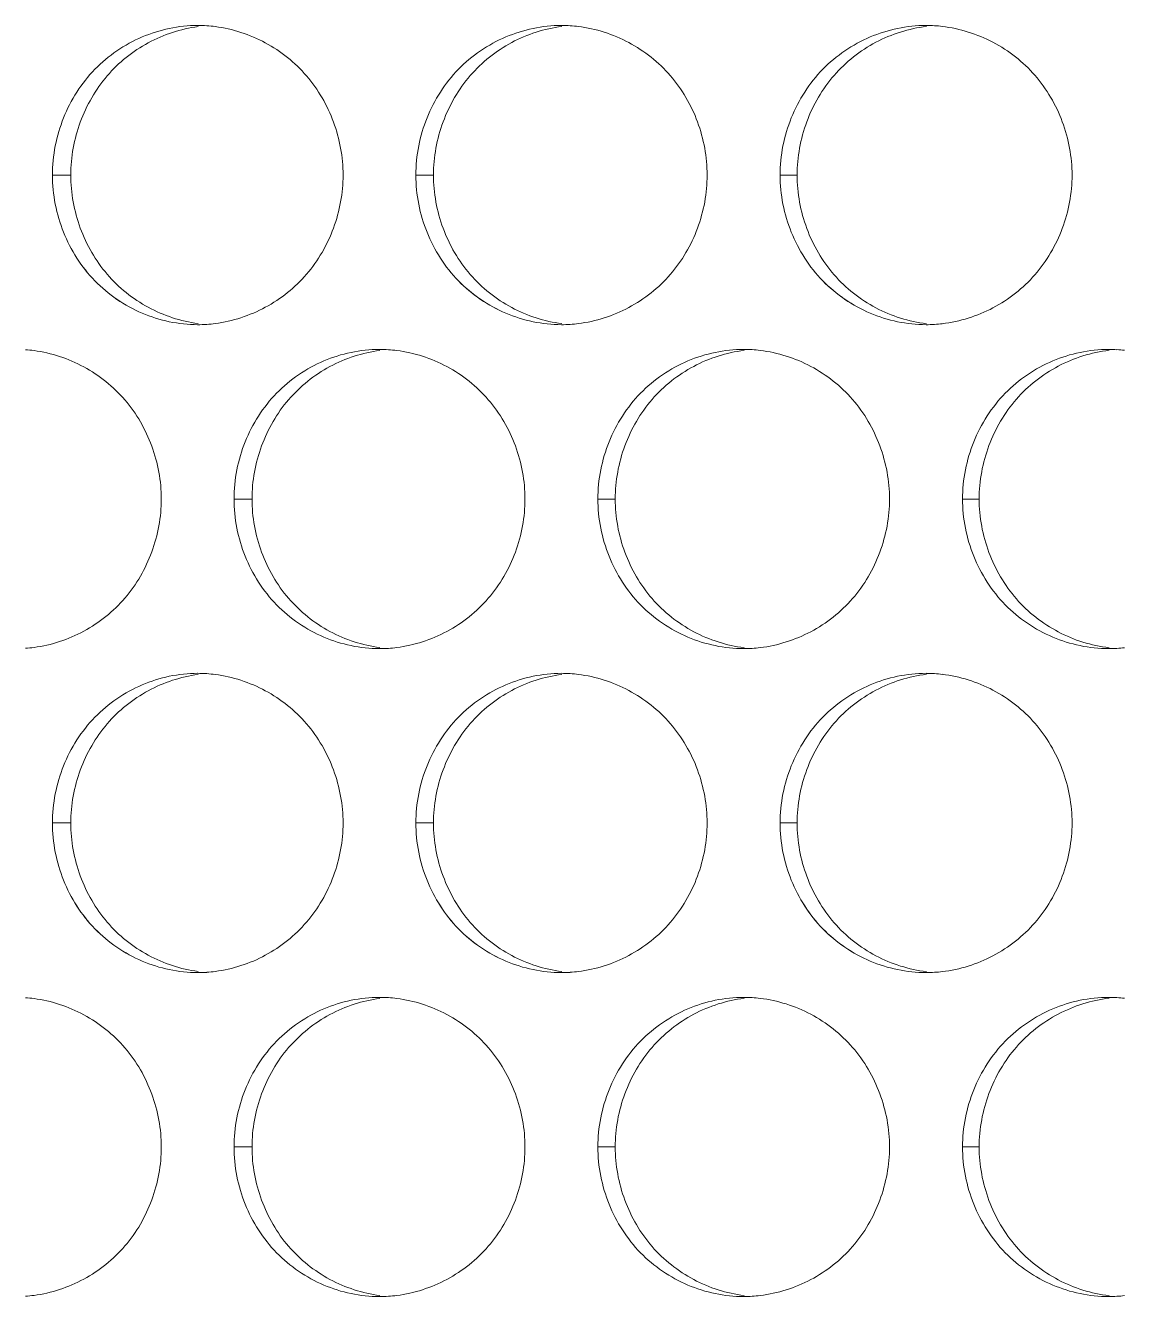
# Model space of a CAD drawing. Header units: millimetres. Extents: x 1177 to 4147, y 93 to 2194.
# Drawn here: x 1615.72 to 1637.77, y 1856.23 to 1881.71 of the extents above; entities that cross this region are included whole.
import ezdxf

# ---------------------------------------------------------------- set-up
doc = ezdxf.new("R2010")
doc.units = ezdxf.units.MM
doc.header["$LTSCALE"] = 0.1
doc.layers.add('标注', color=251, linetype='Continuous', lineweight=9)

msp = doc.modelspace()

# ---------------------------------------------------------------- linework, layer by layer
at = {"layer": '标注'}
for p, q in [((1616.633, 1878.712), (1616.265, 1878.712)), ((1616.633, 1878.712), (1616.265, 1878.712)), ((1623.907, 1878.712), (1623.553, 1878.712)), ((1623.907, 1878.712), (1623.553, 1878.712)), ((1631.199, 1878.712), (1630.858, 1878.712)), ((1631.199, 1878.712), (1630.858, 1878.712)), ((1620.268, 1872.217), (1619.907, 1872.217)), ((1627.551, 1872.217), (1627.203, 1872.217)), ((1634.85, 1872.217), (1634.516, 1872.217)), ((1616.633, 1865.722), (1616.265, 1865.722)), ((1616.633, 1865.722), (1616.265, 1865.722)), ((1623.907, 1865.722), (1623.553, 1865.722)), ((1623.907, 1865.722), (1623.553, 1865.722)), ((1631.199, 1865.722), (1630.858, 1865.722)), ((1631.199, 1865.722), (1630.858, 1865.722)), ((1620.268, 1859.226), (1619.907, 1859.226)), ((1627.551, 1859.226), (1627.203, 1859.226)), ((1634.85, 1859.226), (1634.516, 1859.226))]:
    msp.add_line(p, q, dxfattribs=at)
for centre, radius, start, end in [((1619.177, 1879.005), 2.708, 86.1042, 89.9918), ((1619.177, 1879.005), 2.708, 86.1042, 89.9918), ((1619.173, 1878.944), 2.768, 82.5618, 86.1048), ((1619.173, 1878.944), 2.768, 82.5618, 86.1048), ((1626.472, 1878.993), 2.719, 86.2684, 89.9925), ((1626.472, 1878.993), 2.719, 86.2684, 89.9925), ((1626.469, 1878.935), 2.777, 82.872, 86.269), ((1626.469, 1878.935), 2.777, 82.872, 86.269), ((1633.784, 1878.983), 2.729, 86.4309, 89.9931), ((1633.784, 1878.983), 2.729, 86.4309, 89.9931), ((1633.78, 1878.927), 2.785, 83.1792, 86.4314), ((1633.78, 1878.927), 2.785, 83.1792, 86.4314), ((1619.177, 1878.42), 2.708, 270.0082, 273.8958), ((1619.177, 1878.42), 2.708, 270.0082, 273.8958), ((1619.173, 1878.48), 2.768, 273.8952, 277.4382), ((1619.173, 1878.48), 2.768, 273.8952, 277.4382), ((1626.472, 1878.431), 2.719, 270.0075, 273.7316), ((1626.472, 1878.431), 2.719, 270.0075, 273.7316), ((1626.469, 1878.489), 2.777, 273.731, 277.128), ((1626.469, 1878.489), 2.777, 273.731, 277.128), ((1633.784, 1878.441), 2.729, 270.0069, 273.5691), ((1633.784, 1878.441), 2.729, 270.0069, 273.5691), ((1633.78, 1878.497), 2.785, 273.5686, 276.8208), ((1633.78, 1878.497), 2.785, 273.5686, 276.8208), ((1615.532, 1872.454), 2.763, 82.4057, 86.0221), ((1622.823, 1872.504), 2.713, 86.1865, 89.9921), ((1622.819, 1872.444), 2.773, 82.7173, 86.1871), ((1630.126, 1872.493), 2.724, 86.3499, 89.9928), ((1630.122, 1872.436), 2.781, 83.026, 86.3504), ((1637.445, 1872.482), 2.734, 86.5115, 89.9934), ((1637.442, 1872.428), 2.789, 83.3318, 86.512), ((1615.532, 1871.98), 2.763, 273.9779, 277.5943), ((1622.823, 1871.93), 2.713, 270.0079, 273.8135), ((1622.819, 1871.989), 2.773, 273.8129, 277.2827), ((1630.126, 1871.941), 2.724, 270.0072, 273.6501), ((1630.122, 1871.998), 2.781, 273.6496, 276.974), ((1637.445, 1871.951), 2.734, 270.0066, 273.4885), ((1637.442, 1872.006), 2.789, 273.488, 276.6682), ((1619.177, 1866.014), 2.708, 86.1042, 89.9918), ((1619.177, 1866.014), 2.708, 86.1042, 89.9918), ((1619.173, 1865.954), 2.768, 82.5618, 86.1048), ((1619.173, 1865.954), 2.768, 82.5618, 86.1048), ((1626.472, 1866.003), 2.719, 86.2684, 89.9925), ((1626.472, 1866.003), 2.719, 86.2684, 89.9925), ((1626.469, 1865.945), 2.777, 82.872, 86.269), ((1626.469, 1865.945), 2.777, 82.872, 86.269), ((1633.784, 1865.992), 2.729, 86.4309, 89.9931), ((1633.784, 1865.992), 2.729, 86.4309, 89.9931), ((1633.78, 1865.936), 2.785, 83.1792, 86.4314), ((1633.78, 1865.936), 2.785, 83.1792, 86.4314), ((1619.173, 1865.49), 2.768, 273.8952, 277.4382), ((1619.173, 1865.49), 2.768, 273.8952, 277.4382), ((1626.469, 1865.499), 2.777, 273.731, 277.128), ((1626.469, 1865.499), 2.777, 273.731, 277.128), ((1633.78, 1865.507), 2.785, 273.5686, 276.8208), ((1633.78, 1865.507), 2.785, 273.5686, 276.8208), ((1619.177, 1865.429), 2.708, 270.0082, 273.8958), ((1619.177, 1865.429), 2.708, 270.0082, 273.8958), ((1626.472, 1865.44), 2.719, 270.0075, 273.7316), ((1626.472, 1865.44), 2.719, 270.0075, 273.7316), ((1633.784, 1865.451), 2.729, 270.0069, 273.5691), ((1633.784, 1865.451), 2.729, 270.0069, 273.5691), ((1615.532, 1859.463), 2.763, 82.4057, 86.0221), ((1622.823, 1859.513), 2.713, 86.1865, 89.9921), ((1622.819, 1859.454), 2.773, 82.7173, 86.1871), ((1630.126, 1859.502), 2.724, 86.3499, 89.9928), ((1630.122, 1859.445), 2.781, 83.026, 86.3504), ((1637.445, 1859.492), 2.734, 86.5115, 89.9934), ((1637.442, 1859.437), 2.789, 83.3318, 86.512), ((1615.532, 1858.99), 2.763, 273.9779, 277.5943), ((1622.823, 1858.94), 2.713, 270.0079, 273.8135), ((1622.819, 1858.999), 2.773, 273.8129, 277.2827), ((1630.126, 1858.95), 2.724, 270.0072, 273.6501), ((1630.122, 1859.008), 2.781, 273.6496, 276.974), ((1637.445, 1858.961), 2.734, 270.0066, 273.4885), ((1637.442, 1859.016), 2.789, 273.488, 276.6682)]:
    msp.add_arc(centre, radius, start, end, dxfattribs=at)
for points, knots in [([(1619.187, 1881.689), (1618.839, 1881.643), (1618.154, 1881.419), (1617.309, 1880.74), (1616.766, 1879.793), (1616.633, 1879.072), (1616.633, 1878.712)], [0, 0, 0, 0, 0.246727, 0.495166, 0.746588, 1, 1, 1, 1]), ([(1619.187, 1881.689), (1618.839, 1881.643), (1618.154, 1881.419), (1617.309, 1880.74), (1616.766, 1879.793), (1616.633, 1879.072), (1616.633, 1878.712)], [0, 0, 0, 0, 0.246727, 0.495166, 0.746588, 1, 1, 1, 1]), ([(1622.094, 1878.712), (1622.094, 1879.072), (1621.96, 1879.794), (1621.415, 1880.741), (1620.567, 1881.42), (1619.88, 1881.643), (1619.532, 1881.689)], [0, 0, 0, 0, 0.253127, 0.504455, 0.753033, 1, 1, 1, 1]), ([(1622.094, 1878.712), (1622.094, 1879.072), (1621.96, 1879.794), (1621.415, 1880.741), (1620.567, 1881.42), (1619.88, 1881.643), (1619.532, 1881.689)], [0, 0, 0, 0, 0.253127, 0.504455, 0.753033, 1, 1, 1, 1]), ([(1626.481, 1881.691), (1626.132, 1881.647), (1625.442, 1881.425), (1624.59, 1880.747), (1624.041, 1879.797), (1623.907, 1879.073), (1623.907, 1878.712)], [0, 0, 0, 0, 0.246977, 0.49551, 0.746818, 1, 1, 1, 1]), ([(1626.481, 1881.691), (1626.132, 1881.647), (1625.442, 1881.425), (1624.59, 1880.747), (1624.041, 1879.797), (1623.907, 1879.073), (1623.907, 1878.712)], [0, 0, 0, 0, 0.246977, 0.49551, 0.746818, 1, 1, 1, 1]), ([(1629.395, 1878.712), (1629.395, 1879.073), (1629.261, 1879.798), (1628.71, 1880.747), (1627.855, 1881.425), (1627.163, 1881.647), (1626.813, 1881.691)], [0, 0, 0, 0, 0.2529, 0.504114, 0.752785, 1, 1, 1, 1]), ([(1629.395, 1878.712), (1629.395, 1879.073), (1629.261, 1879.798), (1628.71, 1880.747), (1627.855, 1881.425), (1627.163, 1881.647), (1626.813, 1881.691)], [0, 0, 0, 0, 0.2529, 0.504114, 0.752785, 1, 1, 1, 1]), ([(1633.793, 1881.692), (1633.441, 1881.65), (1632.746, 1881.431), (1631.887, 1880.753), (1631.334, 1879.801), (1631.199, 1879.074), (1631.199, 1878.712)], [0, 0, 0, 0, 0.247217, 0.495842, 0.747041, 1, 1, 1, 1]), ([(1633.793, 1881.692), (1633.441, 1881.65), (1632.746, 1881.431), (1631.887, 1880.753), (1631.334, 1879.801), (1631.199, 1879.074), (1631.199, 1878.712)], [0, 0, 0, 0, 0.247217, 0.495842, 0.747041, 1, 1, 1, 1]), ([(1636.713, 1878.712), (1636.713, 1879.074), (1636.577, 1879.802), (1636.021, 1880.754), (1635.16, 1881.431), (1634.463, 1881.65), (1634.111, 1881.692)], [0, 0, 0, 0, 0.25268, 0.503786, 0.752547, 1, 1, 1, 1]), ([(1636.713, 1878.712), (1636.713, 1879.074), (1636.577, 1879.802), (1636.021, 1880.754), (1635.16, 1881.431), (1634.463, 1881.65), (1634.111, 1881.692)], [0, 0, 0, 0, 0.25268, 0.503786, 0.752547, 1, 1, 1, 1]), ([(1616.633, 1878.712), (1616.633, 1878.352), (1616.766, 1877.631), (1617.309, 1876.684), (1618.154, 1876.005), (1618.839, 1875.781), (1619.187, 1875.735)], [0, 0, 0, 0, 0.253412, 0.504834, 0.753273, 1, 1, 1, 1]), ([(1616.633, 1878.712), (1616.633, 1878.352), (1616.766, 1877.631), (1617.309, 1876.684), (1618.154, 1876.005), (1618.839, 1875.781), (1619.187, 1875.735)], [0, 0, 0, 0, 0.253412, 0.504834, 0.753273, 1, 1, 1, 1]), ([(1619.532, 1875.735), (1619.88, 1875.781), (1620.567, 1876.005), (1621.415, 1876.683), (1621.96, 1877.63), (1622.094, 1878.352), (1622.094, 1878.712)], [0, 0, 0, 0, 0.246967, 0.495545, 0.746873, 1, 1, 1, 1]), ([(1619.532, 1875.735), (1619.88, 1875.781), (1620.567, 1876.005), (1621.415, 1876.683), (1621.96, 1877.63), (1622.094, 1878.352), (1622.094, 1878.712)], [0, 0, 0, 0, 0.246967, 0.495545, 0.746873, 1, 1, 1, 1]), ([(1623.907, 1878.712), (1623.907, 1878.351), (1624.041, 1877.627), (1624.59, 1876.677), (1625.442, 1875.999), (1626.132, 1875.777), (1626.481, 1875.733)], [0, 0, 0, 0, 0.253182, 0.50449, 0.753023, 1, 1, 1, 1]), ([(1623.907, 1878.712), (1623.907, 1878.351), (1624.041, 1877.627), (1624.59, 1876.677), (1625.442, 1875.999), (1626.132, 1875.777), (1626.481, 1875.733)], [0, 0, 0, 0, 0.253182, 0.50449, 0.753023, 1, 1, 1, 1]), ([(1626.813, 1875.733), (1627.163, 1875.777), (1627.855, 1875.999), (1628.71, 1876.677), (1629.261, 1877.626), (1629.395, 1878.351), (1629.395, 1878.712)], [0, 0, 0, 0, 0.247215, 0.495886, 0.7471, 1, 1, 1, 1]), ([(1626.813, 1875.733), (1627.163, 1875.777), (1627.855, 1875.999), (1628.71, 1876.677), (1629.261, 1877.626), (1629.395, 1878.351), (1629.395, 1878.712)], [0, 0, 0, 0, 0.247215, 0.495886, 0.7471, 1, 1, 1, 1]), ([(1631.199, 1878.712), (1631.199, 1878.35), (1631.334, 1877.623), (1631.887, 1876.671), (1632.746, 1875.994), (1633.441, 1875.774), (1633.793, 1875.732)], [0, 0, 0, 0, 0.252959, 0.504158, 0.752783, 1, 1, 1, 1]), ([(1631.199, 1878.712), (1631.199, 1878.35), (1631.334, 1877.623), (1631.887, 1876.671), (1632.746, 1875.994), (1633.441, 1875.774), (1633.793, 1875.732)], [0, 0, 0, 0, 0.252959, 0.504158, 0.752783, 1, 1, 1, 1]), ([(1634.111, 1875.732), (1634.463, 1875.774), (1635.16, 1875.993), (1636.021, 1876.671), (1636.577, 1877.622), (1636.713, 1878.35), (1636.713, 1878.712)], [0, 0, 0, 0, 0.247453, 0.496214, 0.74732, 1, 1, 1, 1]), ([(1634.111, 1875.732), (1634.463, 1875.774), (1635.16, 1875.993), (1636.021, 1876.671), (1636.577, 1877.622), (1636.713, 1878.35), (1636.713, 1878.712)], [0, 0, 0, 0, 0.247453, 0.496214, 0.74732, 1, 1, 1, 1]), ([(1616.489, 1877.565), (1616.633, 1877.206), (1617.056, 1876.538), (1617.712, 1876.094), (1618.064, 1875.944)], [0, 0, 0, 0, 0.5027, 1, 1, 1, 1]), ([(1623.778, 1877.565), (1623.922, 1877.206), (1624.347, 1876.537), (1625.004, 1876.094), (1625.356, 1875.944)], [0, 0, 0, 0, 0.502476, 1, 1, 1, 1]), ([(1631.083, 1877.565), (1631.228, 1877.206), (1631.654, 1876.537), (1632.312, 1876.094), (1632.665, 1875.944)], [0, 0, 0, 0, 0.502261, 1, 1, 1, 1]), ([(1618.449, 1872.217), (1618.449, 1872.576), (1618.316, 1873.297), (1617.773, 1874.243), (1616.929, 1874.921), (1616.244, 1875.147), (1615.897, 1875.193)], [0, 0, 0, 0, 0.253244, 0.50463, 0.753161, 1, 1, 1, 1]), ([(1622.832, 1875.195), (1622.484, 1875.15), (1621.796, 1874.927), (1620.947, 1874.248), (1620.401, 1873.3), (1620.268, 1872.577), (1620.268, 1872.217)], [0, 0, 0, 0, 0.246854, 0.49534, 0.746704, 1, 1, 1, 1]), ([(1625.742, 1872.217), (1625.742, 1872.577), (1625.608, 1873.301), (1625.06, 1874.249), (1624.209, 1874.927), (1623.52, 1875.15), (1623.17, 1875.195)], [0, 0, 0, 0, 0.253013, 0.504283, 0.752908, 1, 1, 1, 1]), ([(1630.135, 1875.196), (1629.784, 1875.153), (1629.092, 1874.933), (1628.237, 1874.255), (1627.686, 1873.304), (1627.551, 1872.579), (1627.551, 1872.217)], [0, 0, 0, 0, 0.247099, 0.495678, 0.74693, 1, 1, 1, 1]), ([(1633.052, 1872.217), (1633.052, 1872.579), (1632.917, 1873.305), (1632.364, 1874.255), (1631.506, 1874.933), (1630.811, 1875.153), (1630.46, 1875.196)], [0, 0, 0, 0, 0.252789, 0.503949, 0.752665, 1, 1, 1, 1]), ([(1637.454, 1875.198), (1637.101, 1875.157), (1636.404, 1874.938), (1635.542, 1874.261), (1634.986, 1873.308), (1634.85, 1872.58), (1634.85, 1872.217)], [0, 0, 0, 0, 0.247334, 0.496004, 0.747149, 1, 1, 1, 1]), ([(1615.897, 1869.241), (1616.244, 1869.287), (1616.929, 1869.512), (1617.773, 1870.191), (1618.316, 1871.137), (1618.449, 1871.858), (1618.449, 1872.217)], [0, 0, 0, 0, 0.246839, 0.49537, 0.746756, 1, 1, 1, 1]), ([(1620.268, 1872.217), (1620.268, 1871.856), (1620.401, 1871.133), (1620.947, 1870.185), (1621.796, 1869.507), (1622.484, 1869.284), (1622.832, 1869.239)], [0, 0, 0, 0, 0.253296, 0.50466, 0.753146, 1, 1, 1, 1]), ([(1623.17, 1869.239), (1623.52, 1869.284), (1624.209, 1869.506), (1625.06, 1870.185), (1625.608, 1871.133), (1625.742, 1871.856), (1625.742, 1872.217)], [0, 0, 0, 0, 0.247092, 0.495717, 0.746987, 1, 1, 1, 1]), ([(1627.551, 1872.217), (1627.551, 1871.855), (1627.686, 1871.13), (1628.237, 1870.179), (1629.092, 1869.501), (1629.784, 1869.28), (1630.135, 1869.237)], [0, 0, 0, 0, 0.25307, 0.504322, 0.752901, 1, 1, 1, 1]), ([(1630.46, 1869.237), (1630.811, 1869.28), (1631.506, 1869.501), (1632.364, 1870.178), (1632.917, 1871.129), (1633.052, 1871.855), (1633.052, 1872.217)], [0, 0, 0, 0, 0.247335, 0.496051, 0.747211, 1, 1, 1, 1]), ([(1634.85, 1872.217), (1634.85, 1871.854), (1634.986, 1871.126), (1635.542, 1870.173), (1636.404, 1869.496), (1637.101, 1869.277), (1637.454, 1869.236)], [0, 0, 0, 0, 0.252851, 0.503996, 0.752666, 1, 1, 1, 1]), ([(1619.187, 1868.698), (1618.839, 1868.653), (1618.154, 1868.429), (1617.309, 1867.75), (1616.766, 1866.803), (1616.633, 1866.081), (1616.633, 1865.722)], [0, 0, 0, 0, 0.246727, 0.495166, 0.746588, 1, 1, 1, 1]), ([(1619.187, 1868.698), (1618.839, 1868.653), (1618.154, 1868.429), (1617.309, 1867.75), (1616.766, 1866.803), (1616.633, 1866.081), (1616.633, 1865.722)], [0, 0, 0, 0, 0.246727, 0.495166, 0.746588, 1, 1, 1, 1]), ([(1622.094, 1865.722), (1622.094, 1866.082), (1621.96, 1866.804), (1621.415, 1867.751), (1620.567, 1868.429), (1619.88, 1868.653), (1619.532, 1868.699)], [0, 0, 0, 0, 0.253127, 0.504455, 0.753033, 1, 1, 1, 1]), ([(1622.094, 1865.722), (1622.094, 1866.082), (1621.96, 1866.804), (1621.415, 1867.751), (1620.567, 1868.429), (1619.88, 1868.653), (1619.532, 1868.699)], [0, 0, 0, 0, 0.253127, 0.504455, 0.753033, 1, 1, 1, 1]), ([(1626.481, 1868.7), (1626.132, 1868.656), (1625.442, 1868.435), (1624.59, 1867.756), (1624.041, 1866.807), (1623.907, 1866.083), (1623.907, 1865.722)], [0, 0, 0, 0, 0.246977, 0.49551, 0.746818, 1, 1, 1, 1]), ([(1626.481, 1868.7), (1626.132, 1868.656), (1625.442, 1868.435), (1624.59, 1867.756), (1624.041, 1866.807), (1623.907, 1866.083), (1623.907, 1865.722)], [0, 0, 0, 0, 0.246977, 0.49551, 0.746818, 1, 1, 1, 1]), ([(1629.395, 1865.722), (1629.395, 1866.083), (1629.261, 1866.808), (1628.71, 1867.757), (1627.855, 1868.435), (1627.163, 1868.657), (1626.813, 1868.7)], [0, 0, 0, 0, 0.2529, 0.504114, 0.752785, 1, 1, 1, 1]), ([(1629.395, 1865.722), (1629.395, 1866.083), (1629.261, 1866.808), (1628.71, 1867.757), (1627.855, 1868.435), (1627.163, 1868.657), (1626.813, 1868.7)], [0, 0, 0, 0, 0.2529, 0.504114, 0.752785, 1, 1, 1, 1]), ([(1633.793, 1868.702), (1633.441, 1868.66), (1632.746, 1868.44), (1631.887, 1867.763), (1631.334, 1866.811), (1631.199, 1866.084), (1631.199, 1865.722)], [0, 0, 0, 0, 0.247217, 0.495842, 0.747041, 1, 1, 1, 1]), ([(1633.793, 1868.702), (1633.441, 1868.66), (1632.746, 1868.44), (1631.887, 1867.763), (1631.334, 1866.811), (1631.199, 1866.084), (1631.199, 1865.722)], [0, 0, 0, 0, 0.247217, 0.495842, 0.747041, 1, 1, 1, 1]), ([(1636.713, 1865.722), (1636.713, 1866.084), (1636.577, 1866.812), (1636.021, 1867.763), (1635.16, 1868.441), (1634.463, 1868.66), (1634.111, 1868.702)], [0, 0, 0, 0, 0.25268, 0.503786, 0.752547, 1, 1, 1, 1]), ([(1636.713, 1865.722), (1636.713, 1866.084), (1636.577, 1866.812), (1636.021, 1867.763), (1635.16, 1868.441), (1634.463, 1868.66), (1634.111, 1868.702)], [0, 0, 0, 0, 0.25268, 0.503786, 0.752547, 1, 1, 1, 1]), ([(1616.633, 1865.722), (1616.633, 1865.362), (1616.766, 1864.64), (1617.309, 1863.693), (1618.154, 1863.015), (1618.839, 1862.79), (1619.187, 1862.745)], [0, 0, 0, 0, 0.253412, 0.504834, 0.753273, 1, 1, 1, 1]), ([(1616.633, 1865.722), (1616.633, 1865.362), (1616.766, 1864.64), (1617.309, 1863.693), (1618.154, 1863.015), (1618.839, 1862.79), (1619.187, 1862.745)], [0, 0, 0, 0, 0.253412, 0.504834, 0.753273, 1, 1, 1, 1]), ([(1619.532, 1862.745), (1619.88, 1862.79), (1620.567, 1863.014), (1621.415, 1863.693), (1621.96, 1864.64), (1622.094, 1865.362), (1622.094, 1865.722)], [0, 0, 0, 0, 0.246967, 0.495545, 0.746873, 1, 1, 1, 1]), ([(1619.532, 1862.745), (1619.88, 1862.79), (1620.567, 1863.014), (1621.415, 1863.693), (1621.96, 1864.64), (1622.094, 1865.362), (1622.094, 1865.722)], [0, 0, 0, 0, 0.246967, 0.495545, 0.746873, 1, 1, 1, 1]), ([(1623.907, 1865.722), (1623.907, 1865.361), (1624.041, 1864.636), (1624.59, 1863.687), (1625.442, 1863.009), (1626.132, 1862.787), (1626.481, 1862.743)], [0, 0, 0, 0, 0.253182, 0.50449, 0.753023, 1, 1, 1, 1]), ([(1623.907, 1865.722), (1623.907, 1865.361), (1624.041, 1864.636), (1624.59, 1863.687), (1625.442, 1863.009), (1626.132, 1862.787), (1626.481, 1862.743)], [0, 0, 0, 0, 0.253182, 0.50449, 0.753023, 1, 1, 1, 1]), ([(1626.813, 1862.743), (1627.163, 1862.787), (1627.855, 1863.008), (1628.71, 1863.686), (1629.261, 1864.636), (1629.395, 1865.361), (1629.395, 1865.722)], [0, 0, 0, 0, 0.247215, 0.495886, 0.7471, 1, 1, 1, 1]), ([(1626.813, 1862.743), (1627.163, 1862.787), (1627.855, 1863.008), (1628.71, 1863.686), (1629.261, 1864.636), (1629.395, 1865.361), (1629.395, 1865.722)], [0, 0, 0, 0, 0.247215, 0.495886, 0.7471, 1, 1, 1, 1]), ([(1631.199, 1865.722), (1631.199, 1865.359), (1631.334, 1864.632), (1631.887, 1863.681), (1632.746, 1863.003), (1633.441, 1862.784), (1633.793, 1862.741)], [0, 0, 0, 0, 0.252959, 0.504158, 0.752783, 1, 1, 1, 1]), ([(1631.199, 1865.722), (1631.199, 1865.359), (1631.334, 1864.632), (1631.887, 1863.681), (1632.746, 1863.003), (1633.441, 1862.784), (1633.793, 1862.741)], [0, 0, 0, 0, 0.252959, 0.504158, 0.752783, 1, 1, 1, 1]), ([(1634.111, 1862.741), (1634.463, 1862.783), (1635.16, 1863.003), (1636.021, 1863.68), (1636.577, 1864.632), (1636.713, 1865.359), (1636.713, 1865.722)], [0, 0, 0, 0, 0.247453, 0.496214, 0.74732, 1, 1, 1, 1]), ([(1634.111, 1862.741), (1634.463, 1862.783), (1635.16, 1863.003), (1636.021, 1863.68), (1636.577, 1864.632), (1636.713, 1865.359), (1636.713, 1865.722)], [0, 0, 0, 0, 0.247453, 0.496214, 0.74732, 1, 1, 1, 1]), ([(1616.489, 1864.574), (1616.633, 1864.216), (1617.056, 1863.547), (1617.712, 1863.103), (1618.064, 1862.953)], [0, 0, 0, 0, 0.5027, 1, 1, 1, 1]), ([(1623.778, 1864.574), (1623.922, 1864.216), (1624.347, 1863.547), (1625.004, 1863.103), (1625.356, 1862.953)], [0, 0, 0, 0, 0.502476, 1, 1, 1, 1]), ([(1631.083, 1864.574), (1631.228, 1864.216), (1631.654, 1863.547), (1632.312, 1863.103), (1632.665, 1862.953)], [0, 0, 0, 0, 0.502261, 1, 1, 1, 1]), ([(1618.449, 1859.226), (1618.449, 1859.586), (1618.316, 1860.307), (1617.773, 1861.252), (1616.929, 1861.931), (1616.244, 1862.156), (1615.897, 1862.202)], [0, 0, 0, 0, 0.253244, 0.50463, 0.753161, 1, 1, 1, 1]), ([(1622.832, 1862.204), (1622.484, 1862.159), (1621.796, 1861.936), (1620.947, 1861.258), (1620.401, 1860.31), (1620.268, 1859.587), (1620.268, 1859.226)], [0, 0, 0, 0, 0.246854, 0.49534, 0.746704, 1, 1, 1, 1]), ([(1625.742, 1859.226), (1625.742, 1859.587), (1625.608, 1860.31), (1625.06, 1861.259), (1624.209, 1861.937), (1623.52, 1862.16), (1623.17, 1862.204)], [0, 0, 0, 0, 0.253013, 0.504283, 0.752908, 1, 1, 1, 1]), ([(1630.135, 1862.206), (1629.784, 1862.163), (1629.092, 1861.942), (1628.237, 1861.264), (1627.686, 1860.314), (1627.551, 1859.588), (1627.551, 1859.226)], [0, 0, 0, 0, 0.247099, 0.495678, 0.74693, 1, 1, 1, 1]), ([(1633.052, 1859.226), (1633.052, 1859.588), (1632.917, 1860.314), (1632.364, 1861.265), (1631.506, 1861.943), (1630.811, 1862.163), (1630.46, 1862.206)], [0, 0, 0, 0, 0.252789, 0.503949, 0.752665, 1, 1, 1, 1]), ([(1637.454, 1862.208), (1637.101, 1862.166), (1636.404, 1861.948), (1635.542, 1861.27), (1634.986, 1860.318), (1634.85, 1859.589), (1634.85, 1859.226)], [0, 0, 0, 0, 0.247334, 0.496004, 0.747149, 1, 1, 1, 1]), ([(1615.897, 1856.251), (1616.244, 1856.297), (1616.929, 1856.522), (1617.773, 1857.201), (1618.316, 1858.146), (1618.449, 1858.867), (1618.449, 1859.226)], [0, 0, 0, 0, 0.246839, 0.49537, 0.746756, 1, 1, 1, 1]), ([(1620.268, 1859.226), (1620.268, 1858.866), (1620.401, 1858.143), (1620.947, 1857.195), (1621.796, 1856.516), (1622.484, 1856.293), (1622.832, 1856.249)], [0, 0, 0, 0, 0.253296, 0.50466, 0.753146, 1, 1, 1, 1]), ([(1623.17, 1856.249), (1623.52, 1856.293), (1624.209, 1856.516), (1625.06, 1857.194), (1625.608, 1858.142), (1625.742, 1858.866), (1625.742, 1859.226)], [0, 0, 0, 0, 0.247092, 0.495717, 0.746987, 1, 1, 1, 1]), ([(1627.551, 1859.226), (1627.551, 1858.865), (1627.686, 1858.139), (1628.237, 1857.189), (1629.092, 1856.511), (1629.784, 1856.29), (1630.135, 1856.247)], [0, 0, 0, 0, 0.25307, 0.504322, 0.752901, 1, 1, 1, 1]), ([(1630.46, 1856.247), (1630.811, 1856.29), (1631.506, 1856.51), (1632.364, 1857.188), (1632.917, 1858.139), (1633.052, 1858.865), (1633.052, 1859.226)], [0, 0, 0, 0, 0.247335, 0.496051, 0.747211, 1, 1, 1, 1]), ([(1634.85, 1859.226), (1634.85, 1858.864), (1634.986, 1858.135), (1635.542, 1857.183), (1636.404, 1856.505), (1637.101, 1856.287), (1637.454, 1856.245)], [0, 0, 0, 0, 0.252851, 0.503996, 0.752666, 1, 1, 1, 1])]:
    msp.add_open_spline(points, degree=3, knots=knots, dxfattribs=at)
for points in [[(1619.178, 1881.712), (1618.799, 1881.712), (1618.413, 1881.629), (1618.064, 1881.48)], [(1619.178, 1881.712), (1618.799, 1881.712), (1618.413, 1881.629), (1618.064, 1881.48)], [(1626.473, 1881.712), (1626.093, 1881.712), (1625.706, 1881.629), (1625.356, 1881.48)], [(1626.473, 1881.712), (1626.093, 1881.712), (1625.706, 1881.629), (1625.356, 1881.48)], [(1633.784, 1881.712), (1633.403, 1881.712), (1633.016, 1881.629), (1632.665, 1881.48)], [(1633.784, 1881.712), (1633.403, 1881.712), (1633.016, 1881.629), (1632.665, 1881.48)], [(1618.064, 1881.48), (1617.712, 1881.33), (1617.383, 1881.107), (1617.117, 1880.833)], [(1618.064, 1881.48), (1617.712, 1881.33), (1617.383, 1881.107), (1617.117, 1880.833)], [(1625.356, 1881.48), (1625.004, 1881.33), (1624.674, 1881.107), (1624.407, 1880.833)], [(1625.356, 1881.48), (1625.004, 1881.33), (1624.674, 1881.107), (1624.407, 1880.833)], [(1632.665, 1881.48), (1632.312, 1881.33), (1631.982, 1881.107), (1631.714, 1880.833)], [(1632.665, 1881.48), (1632.312, 1881.33), (1631.982, 1881.107), (1631.714, 1880.833)], [(1617.117, 1880.833), (1616.848, 1880.556), (1616.633, 1880.217), (1616.489, 1879.859)], [(1617.117, 1880.833), (1616.848, 1880.556), (1616.633, 1880.217), (1616.489, 1879.859)], [(1624.407, 1880.833), (1624.138, 1880.556), (1623.922, 1880.218), (1623.778, 1879.859)], [(1624.407, 1880.833), (1624.138, 1880.556), (1623.922, 1880.218), (1623.778, 1879.859)], [(1631.714, 1880.833), (1631.444, 1880.556), (1631.228, 1880.218), (1631.083, 1879.859)], [(1631.714, 1880.833), (1631.444, 1880.556), (1631.228, 1880.218), (1631.083, 1879.859)], [(1616.489, 1879.859), (1616.344, 1879.498), (1616.265, 1879.102), (1616.265, 1878.712)], [(1616.489, 1879.859), (1616.344, 1879.498), (1616.265, 1879.102), (1616.265, 1878.712)], [(1623.778, 1879.859), (1623.632, 1879.498), (1623.553, 1879.102), (1623.553, 1878.712)], [(1623.778, 1879.859), (1623.632, 1879.498), (1623.553, 1879.102), (1623.553, 1878.712)], [(1631.083, 1879.859), (1630.937, 1879.498), (1630.858, 1879.102), (1630.858, 1878.712)], [(1631.083, 1879.859), (1630.937, 1879.498), (1630.858, 1879.102), (1630.858, 1878.712)], [(1616.265, 1878.712), (1616.265, 1878.322), (1616.344, 1877.926), (1616.489, 1877.565)], [(1616.265, 1878.712), (1616.265, 1878.322), (1616.344, 1877.926), (1616.489, 1877.565)], [(1623.553, 1878.712), (1623.553, 1878.322), (1623.632, 1877.926), (1623.778, 1877.565)], [(1623.553, 1878.712), (1623.553, 1878.322), (1623.632, 1877.926), (1623.778, 1877.565)], [(1630.858, 1878.712), (1630.858, 1878.322), (1630.937, 1877.926), (1631.083, 1877.565)], [(1630.858, 1878.712), (1630.858, 1878.322), (1630.937, 1877.926), (1631.083, 1877.565)], [(1616.489, 1877.565), (1616.633, 1877.207), (1616.848, 1876.868), (1617.117, 1876.591)], [(1623.778, 1877.565), (1623.922, 1877.206), (1624.138, 1876.868), (1624.407, 1876.591)], [(1631.083, 1877.565), (1631.228, 1877.206), (1631.444, 1876.868), (1631.714, 1876.591)], [(1617.117, 1876.591), (1617.383, 1876.317), (1617.712, 1876.094), (1618.064, 1875.944)], [(1624.407, 1876.591), (1624.674, 1876.317), (1625.004, 1876.094), (1625.356, 1875.944)], [(1631.714, 1876.591), (1631.982, 1876.317), (1632.312, 1876.094), (1632.665, 1875.944)], [(1618.064, 1875.944), (1618.413, 1875.795), (1618.799, 1875.712), (1619.178, 1875.712)], [(1618.064, 1875.944), (1618.413, 1875.795), (1618.799, 1875.712), (1619.178, 1875.712)], [(1625.356, 1875.944), (1625.706, 1875.795), (1626.093, 1875.712), (1626.473, 1875.712)], [(1625.356, 1875.944), (1625.706, 1875.795), (1626.093, 1875.712), (1626.473, 1875.712)], [(1632.665, 1875.944), (1633.016, 1875.795), (1633.403, 1875.712), (1633.784, 1875.712)], [(1632.665, 1875.944), (1633.016, 1875.795), (1633.403, 1875.712), (1633.784, 1875.712)], [(1621.708, 1874.985), (1621.356, 1874.835), (1621.027, 1874.612), (1620.76, 1874.337)], [(1622.823, 1875.217), (1622.443, 1875.217), (1622.057, 1875.134), (1621.708, 1874.985)], [(1629.009, 1874.985), (1628.656, 1874.835), (1628.326, 1874.612), (1628.058, 1874.337)], [(1630.126, 1875.217), (1629.746, 1875.217), (1629.359, 1875.134), (1629.009, 1874.985)], [(1636.326, 1874.985), (1635.972, 1874.835), (1635.641, 1874.612), (1635.373, 1874.337)], [(1637.446, 1875.217), (1637.064, 1875.217), (1636.677, 1875.134), (1636.326, 1874.985)], [(1620.76, 1874.337), (1620.491, 1874.061), (1620.276, 1873.722), (1620.131, 1873.364)], [(1628.058, 1874.337), (1627.789, 1874.061), (1627.573, 1873.722), (1627.429, 1873.364)], [(1635.373, 1874.337), (1635.103, 1874.061), (1634.887, 1873.723), (1634.742, 1873.364)], [(1620.131, 1873.364), (1619.986, 1873.003), (1619.907, 1872.607), (1619.907, 1872.217)], [(1627.429, 1873.364), (1627.283, 1873.003), (1627.203, 1872.607), (1627.203, 1872.217)], [(1634.742, 1873.364), (1634.596, 1873.003), (1634.516, 1872.607), (1634.516, 1872.217)], [(1619.907, 1872.217), (1619.907, 1871.827), (1619.986, 1871.431), (1620.131, 1871.07)], [(1627.203, 1872.217), (1627.203, 1871.827), (1627.283, 1871.431), (1627.429, 1871.07)], [(1634.516, 1872.217), (1634.516, 1871.827), (1634.596, 1871.431), (1634.742, 1871.07)], [(1620.131, 1871.07), (1620.276, 1870.711), (1620.491, 1870.373), (1620.76, 1870.096)], [(1627.429, 1871.07), (1627.573, 1870.711), (1627.789, 1870.373), (1628.058, 1870.096)], [(1634.742, 1871.07), (1634.887, 1870.711), (1635.103, 1870.373), (1635.373, 1870.096)], [(1620.76, 1870.096), (1621.027, 1869.822), (1621.356, 1869.599), (1621.708, 1869.449)], [(1628.058, 1870.096), (1628.326, 1869.822), (1628.656, 1869.599), (1629.009, 1869.449)], [(1635.373, 1870.096), (1635.641, 1869.822), (1635.972, 1869.599), (1636.326, 1869.449)], [(1621.708, 1869.449), (1622.057, 1869.3), (1622.443, 1869.217), (1622.823, 1869.217)], [(1629.009, 1869.449), (1629.359, 1869.3), (1629.746, 1869.217), (1630.126, 1869.217)], [(1636.326, 1869.449), (1636.677, 1869.3), (1637.064, 1869.217), (1637.446, 1869.217)], [(1619.178, 1868.722), (1618.799, 1868.722), (1618.413, 1868.639), (1618.064, 1868.49)], [(1619.178, 1868.722), (1618.799, 1868.722), (1618.413, 1868.639), (1618.064, 1868.49)], [(1626.473, 1868.722), (1626.093, 1868.722), (1625.706, 1868.639), (1625.356, 1868.49)], [(1626.473, 1868.722), (1626.093, 1868.722), (1625.706, 1868.639), (1625.356, 1868.49)], [(1633.784, 1868.722), (1633.403, 1868.722), (1633.016, 1868.639), (1632.665, 1868.49)], [(1633.784, 1868.722), (1633.403, 1868.722), (1633.016, 1868.639), (1632.665, 1868.49)], [(1618.064, 1868.49), (1617.712, 1868.34), (1617.383, 1868.117), (1617.117, 1867.842)], [(1618.064, 1868.49), (1617.712, 1868.34), (1617.383, 1868.117), (1617.117, 1867.842)], [(1625.356, 1868.49), (1625.004, 1868.34), (1624.674, 1868.117), (1624.407, 1867.842)], [(1625.356, 1868.49), (1625.004, 1868.34), (1624.674, 1868.117), (1624.407, 1867.842)], [(1632.665, 1868.49), (1632.312, 1868.34), (1631.982, 1868.117), (1631.714, 1867.842)], [(1632.665, 1868.49), (1632.312, 1868.34), (1631.982, 1868.117), (1631.714, 1867.842)], [(1617.117, 1867.842), (1616.848, 1867.565), (1616.633, 1867.227), (1616.489, 1866.869)], [(1617.117, 1867.842), (1616.848, 1867.565), (1616.633, 1867.227), (1616.489, 1866.869)], [(1624.407, 1867.842), (1624.138, 1867.565), (1623.922, 1867.227), (1623.778, 1866.869)], [(1624.407, 1867.842), (1624.138, 1867.565), (1623.922, 1867.227), (1623.778, 1866.869)], [(1631.714, 1867.842), (1631.444, 1867.566), (1631.228, 1867.227), (1631.083, 1866.869)], [(1631.714, 1867.842), (1631.444, 1867.566), (1631.228, 1867.227), (1631.083, 1866.869)], [(1616.489, 1866.869), (1616.344, 1866.507), (1616.265, 1866.111), (1616.265, 1865.722)], [(1616.489, 1866.869), (1616.344, 1866.507), (1616.265, 1866.111), (1616.265, 1865.722)], [(1623.778, 1866.869), (1623.632, 1866.507), (1623.553, 1866.111), (1623.553, 1865.722)], [(1623.778, 1866.869), (1623.632, 1866.507), (1623.553, 1866.111), (1623.553, 1865.722)], [(1631.083, 1866.869), (1630.937, 1866.508), (1630.858, 1866.111), (1630.858, 1865.722)], [(1631.083, 1866.869), (1630.937, 1866.508), (1630.858, 1866.111), (1630.858, 1865.722)], [(1616.265, 1865.722), (1616.265, 1865.332), (1616.344, 1864.936), (1616.489, 1864.574)], [(1616.265, 1865.722), (1616.265, 1865.332), (1616.344, 1864.936), (1616.489, 1864.574)], [(1623.553, 1865.722), (1623.553, 1865.332), (1623.632, 1864.936), (1623.778, 1864.574)], [(1623.553, 1865.722), (1623.553, 1865.332), (1623.632, 1864.936), (1623.778, 1864.574)], [(1630.858, 1865.722), (1630.858, 1865.332), (1630.937, 1864.936), (1631.083, 1864.574)], [(1630.858, 1865.722), (1630.858, 1865.332), (1630.937, 1864.936), (1631.083, 1864.574)], [(1616.489, 1864.574), (1616.633, 1864.216), (1616.848, 1863.878), (1617.117, 1863.601)], [(1623.778, 1864.574), (1623.922, 1864.216), (1624.138, 1863.878), (1624.407, 1863.601)], [(1631.083, 1864.574), (1631.228, 1864.216), (1631.444, 1863.878), (1631.714, 1863.601)], [(1617.117, 1863.601), (1617.383, 1863.327), (1617.712, 1863.104), (1618.064, 1862.953)], [(1624.407, 1863.601), (1624.674, 1863.327), (1625.004, 1863.103), (1625.356, 1862.953)], [(1631.714, 1863.601), (1631.982, 1863.326), (1632.312, 1863.103), (1632.665, 1862.953)], [(1618.064, 1862.953), (1618.413, 1862.805), (1618.799, 1862.722), (1619.178, 1862.722)], [(1618.064, 1862.953), (1618.413, 1862.805), (1618.799, 1862.722), (1619.178, 1862.722)], [(1625.356, 1862.953), (1625.706, 1862.805), (1626.093, 1862.722), (1626.473, 1862.722)], [(1625.356, 1862.953), (1625.706, 1862.805), (1626.093, 1862.722), (1626.473, 1862.722)], [(1632.665, 1862.953), (1633.016, 1862.805), (1633.403, 1862.722), (1633.784, 1862.722)], [(1632.665, 1862.953), (1633.016, 1862.805), (1633.403, 1862.722), (1633.784, 1862.722)], [(1621.708, 1861.995), (1621.356, 1861.845), (1621.027, 1861.622), (1620.76, 1861.347)], [(1622.823, 1862.226), (1622.443, 1862.226), (1622.057, 1862.144), (1621.708, 1861.995)], [(1629.009, 1861.995), (1628.656, 1861.845), (1628.326, 1861.622), (1628.058, 1861.347)], [(1630.126, 1862.226), (1629.746, 1862.226), (1629.359, 1862.144), (1629.009, 1861.995)], [(1636.326, 1861.995), (1635.972, 1861.845), (1635.641, 1861.622), (1635.373, 1861.347)], [(1637.446, 1862.226), (1637.064, 1862.226), (1636.677, 1862.144), (1636.326, 1861.995)], [(1620.76, 1861.347), (1620.491, 1861.07), (1620.276, 1860.732), (1620.131, 1860.374)], [(1628.058, 1861.347), (1627.789, 1861.07), (1627.573, 1860.732), (1627.429, 1860.374)], [(1635.373, 1861.347), (1635.103, 1861.07), (1634.887, 1860.732), (1634.742, 1860.374)], [(1620.131, 1860.374), (1619.986, 1860.012), (1619.907, 1859.616), (1619.907, 1859.226)], [(1627.429, 1860.374), (1627.283, 1860.012), (1627.203, 1859.616), (1627.203, 1859.226)], [(1634.742, 1860.374), (1634.596, 1860.012), (1634.516, 1859.616), (1634.516, 1859.226)], [(1619.907, 1859.226), (1619.907, 1858.837), (1619.986, 1858.441), (1620.131, 1858.079)], [(1627.203, 1859.226), (1627.203, 1858.837), (1627.283, 1858.441), (1627.429, 1858.079)], [(1634.516, 1859.226), (1634.516, 1858.837), (1634.596, 1858.441), (1634.742, 1858.079)], [(1620.131, 1858.079), (1620.276, 1857.721), (1620.491, 1857.383), (1620.76, 1857.106)], [(1627.429, 1858.079), (1627.573, 1857.721), (1627.789, 1857.383), (1628.058, 1857.106)], [(1634.742, 1858.079), (1634.887, 1857.721), (1635.103, 1857.383), (1635.373, 1857.106)], [(1620.76, 1857.106), (1621.027, 1856.831), (1621.356, 1856.608), (1621.708, 1856.458)], [(1628.058, 1857.106), (1628.326, 1856.831), (1628.656, 1856.608), (1629.009, 1856.458)], [(1635.373, 1857.106), (1635.641, 1856.831), (1635.972, 1856.608), (1636.326, 1856.458)], [(1621.708, 1856.458), (1622.057, 1856.309), (1622.443, 1856.226), (1622.823, 1856.226)], [(1629.009, 1856.458), (1629.359, 1856.309), (1629.746, 1856.226), (1630.126, 1856.226)], [(1636.326, 1856.458), (1636.677, 1856.309), (1637.064, 1856.226), (1637.446, 1856.226)]]:
    msp.add_open_spline(points, degree=3, dxfattribs=at)

doc.saveas('drawing.dxf')
